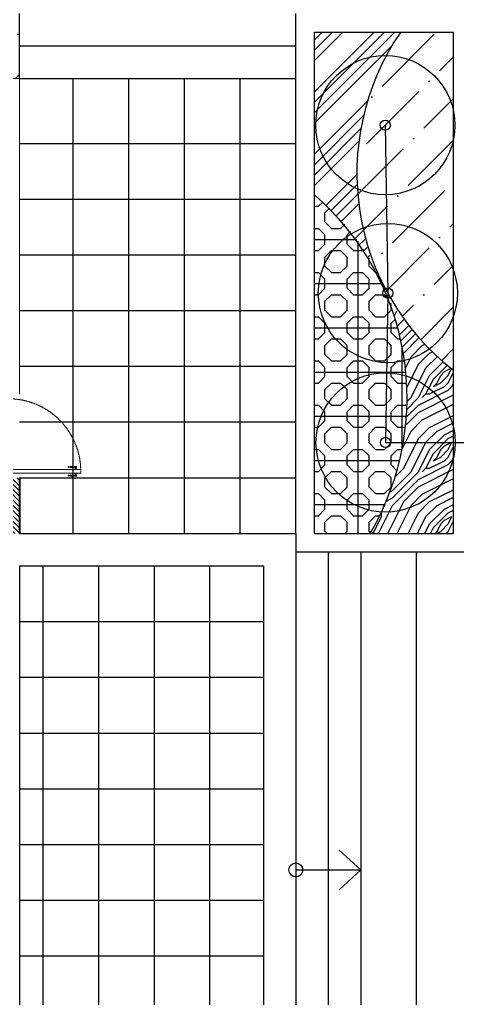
# Model space of a CAD drawing. Extents: x 141531 to 670160, y -200720 to 55914.
# Drawn here: x 521378 to 526100, y -172870 to -162328 of the extents above; entities that cross this region are included whole.
import ezdxf

# ---------------------------------------------------------------- set-up
doc = ezdxf.new("R2010")
doc.units = 0
doc.header["$LTSCALE"] = 1000
doc.header["$MEASUREMENT"] = 0
for name, pattern in [('ACAD_ISO03W100', [30, 12, -18]), ('building$0$c2$0$HIDDEN', [0.375, 0.25, -0.125]), ('DASH', [0.35, 0.25, -0.1])]:
    doc.linetypes.add(name, pattern=pattern)
for name, color, linetype, lineweight in [('01.0墙体线', 7, 'CONTINUOUS', 40), ('01.2墙体填充', 251, 'CONTINUOUS', 5), ('02.1家具粗', 4, 'CONTINUOUS', 25), ('02.3家具细', 9, 'CONTINUOUS', 5), ('08.1窗外线', 2, 'CONTINUOUS', 18), ('09.0门用线', 5, 'CONTINUOUS', 15), ('16.0分割线', 6, 'ACAD_ISO03W100', 13)]:
    doc.layers.add(name, color=color, linetype=linetype, lineweight=lineweight)
for name, color, linetype in [('乔木标注', 10, 'CONTINUOUS'), ('乔木配置', 3, 'CONTINUOUS'), ('填充', 3, 'CONTINUOUS'), ('植物', 3, 'CONTINUOUS'), ('灌木', 86, 'CONTINUOUS'), ('灌木填充', 56, 'CONTINUOUS'), ('设计', 4, 'CONTINUOUS')]:
    doc.layers.add(name, color=color, linetype=linetype)
doc.linetypes.add('ZIGZAG', pattern='A,0.0001,-0.2,[131,ltypeshp.shx,S=0.2,R=0,X=-0.2,Y=0],-0.4,[131,ltypeshp.shx,S=0.2,R=180,X=0.2,Y=0],-0.2', length=0.8001)
pattern_1 = [(45, (0, 0), (168.3798022700467, 617.3926083235043), [793.75, -158.75, 0, -158.75])]

# ---------------------------------------------------------------- blocks, each defined once
blk = doc.blocks.new('A$C501F2513')
at = {"layer": '02.3家具细', "ltscale": 1.4}
for p, q in [((-3.833022503647953, 6.037149595373194), (-3.833022503647953, -7.822850404612836)), ((6.06697749637533, 10.98714959537028), (1.116977496305481, 10.98714959537028)), ((11.01697749632876, 6.037149595373194), (11.01697749632876, -7.822850404612836)), ((11.01697749632876, 4.882149595374358), (23.39197749632876, 4.882149595374358)), ((23.39197749632876, 4.882149595374358), (23.39197749632876, -6.667850404614001)), ((25.8669774964219, 6.532149595397641), (25.04197749635205, 6.532149595397641)), ((29.9919774964219, 15.60714959540928), (25.8669774964219, 6.532149595397641)), ((25.8669774964219, 6.532149595397641), (25.8669774964219, -8.317850404637284)), ((32.46697749639861, 23.85714959540928), (29.9919774964219, 15.60714959540928)), ((29.9919774964219, 15.60714959540928), (29.9919774964219, -17.39285040459072)), ((32.46697749639861, 23.85714959540928), (32.46697749639861, -25.64285040459072)), ((34.1169774964219, 23.85714959540928), (32.46697749639861, 23.85714959540928)), ((34.1169774964219, 23.85714959540928), (34.1169774964219, -25.64285040459072)), ((6.06697749637533, -12.77285040460993), (1.116977496305481, -12.77285040460993)), ((11.01697749632876, -6.667850404614001), (23.39197749632876, -6.667850404614001)), ((25.8669774964219, -8.317850404637284), (25.04197749635205, -8.317850404637284)), ((25.8669774964219, -8.317850404637284), (29.9919774964219, -17.39285040459072)), ((29.9919774964219, -17.39285040459072), (32.46697749639861, -25.64285040459072)), ((32.46697749639861, -25.64285040459072), (34.1169774964219, -25.64285040459072))]:
    blk.add_line(p, q, dxfattribs=at)
for centre, radius, start, end in [((1.116977496305481, 6.037149595373194), 4.95, 90, 180), ((6.06697749637533, 6.037149595373194), 4.95, 0, 90), ((25.04197749635205, 4.882149595374358), 1.65, 90, 180), ((1.116977496305481, -7.822850404612836), 4.95, 180, 270), ((92.42430293106008, -41.41462192455947), 95.69419394001612, 162.5841223383593, 193.2636705393695), ((10.73796826601028, -81.45693154119363), 11.47800403445079, 176.385579439761, 216.2314630481624), ((-55.37558677000925, -72.05166548432317), 55.34356482794254, 350.9748091379519, 9.025190862048088), ((3.591977496515028, -87.31828565352771), 2.305292850564911, 203.5941302076808, 336.4058697923192), ((-3.554013273213059, -81.45693154119363), 11.47800403445079, 323.7685369518376, 3.614420560239009), ((6.06697749637533, -7.822850404612836), 4.95, 270, 0), ((-85.24034793768078, -41.41462192463223), 95.69419393947413, 346.7363294606305, 17.4158776616407), ((62.55954176280648, -72.05166548432317), 55.34356482794254, 170.9748091379519, 189.0251908620481), ((25.04197749635205, -6.667850404614001), 1.65, 180, 270)]:
    blk.add_arc(centre, radius, start, end, dxfattribs=at)
blk = doc.blocks.new('A$C32F74C78')
at = {"layer": '09.0门用线', "ltscale": 0.1}
for p, q in [((-134.4996402742108, 207.8028583745181), (-94.49964027421083, 207.8028583745181)), ((-134.4996402742108, -662.1971416254528), (-134.4996402742108, 207.8028583745181)), ((-94.49964027421083, 207.8028583745181), (-94.49964027421083, -662.1971416254528)), ((-94.49964027421083, -662.1971416254528), (-134.4996402742108, -662.1971416254528))]:
    blk.add_line(p, q, dxfattribs=at)
at = {"layer": '09.0门用线', "linetype": 'ACAD_ISO03W100'}
blk.add_arc((-113.8444560598582, -641.5720808233309), 849.5952031614925, 358.608931599185, 88.69529384086776, dxfattribs=at)
at = {"layer": '02.1家具粗'}
blk.add_blockref('A$C501F2513', (-168.6166177706327, 148.6957087791088), dxfattribs=at)
at = {"layer": '02.1家具粗', "xscale": -1}
blk.add_blockref('A$C501F2513', (-60.38266277778894, 148.6957087791088), dxfattribs=at)
blk = doc.blocks.new('A$C2BA031D6')
at = {"layer": '09.0门用线'}
for points in [[(-684.37963678292, -543.1986348083883), (-634.37963678292, -543.1986348083883), (-634.37963678292, -483.1986348083883), (-684.37963678292, -483.1986348083883)], [(215.62036321708, -543.1986348083883), (165.62036321708, -543.1986348083883), (165.62036321708, -483.1986348083883), (215.62036321708, -483.1986348083883)]]:
    blk.add_lwpolyline(points, close=True, dxfattribs=at)
at = {"layer": '02.1家具粗', "xscale": 0.9195402299519628, "yscale": 0.9195402298792033, "zscale": 0.9195402298850573}
blk.add_blockref('A$C32F74C78', (-510.7018066424644, 115.7182770278305), dxfattribs=at)
blk = doc.blocks.new('sssss')
at = {"layer": '01.2墙体填充'}
h = blk.add_hatch(dxfattribs=at)
h.set_pattern_fill('ANSI31,_O', color=256, scale=400, angle=90)
h.set_pattern_definition([(135, (127373.1717902033, -602921.3055193122), (-28.2842712474619, -28.2842712474619), [])])
h.paths.add_polyline_path([(6742.846890380954, 5559.961393872421), (7022.846890381072, 5559.961393872421), (7022.846890380955, 6159.961393844482), (6742.846890380954, 6159.961393844482)])
at = {"layer": '01.0墙体线'}
blk.add_line((7022.846890380955, 6159.961393844482), (7022.846890381072, 5559.961393872189), dxfattribs=at)
at = {"layer": '08.1窗外线'}
blk.add_lwpolyline([(4342.846890381072, 8779.96139381631), (4342.846890381072, 10459.96139381643), (7022.84689044347, 10459.96139381654), (7022.846890398068, 7059.961393844482)], dxfattribs=at)
at = {"layer": '16.0分割线', "linetype": 'building$0$c2$0$HIDDEN', "ltscale": 0.6}
blk.add_lwpolyline([(7022.846890381072, 5019.961393872421), (7022.846890381072, -1620.038606183691), (5962.846890381072, -1620.038606183691)], dxfattribs=at)
at = {"layer": '02.1家具粗', "xscale": -1, "rotation": 270}
blk.add_blockref('A$C2BA031D6', (7376.045525189373, 6844.341030627402), dxfattribs=at)
blk = doc.blocks.new('zzz')
at = {"layer": '植物', "color": 3}
for radius in [3000, 219.7252399017488]:
    blk.add_circle((0, 0), radius, dxfattribs=at)

msp = doc.modelspace()

# ---------------------------------------------------------------- hatches: boundary and pattern name
at = {"layer": '植物'}
h = msp.add_hatch(dxfattribs=at)
h.set_pattern_fill('GRASS', color=8, scale=150, style=0)
h.set_pattern_definition([(90, (0, 0), (-299.3386424999999, 299.3386425), [79.374198, -519.303045]), (45, (0, 0), (-299.3388465244531, 299.3388465244531), [79.374198, -343.954845]), (135, (0, 0), (-299.3388465244531, -299.3388465244531), [79.374198, -343.954845])])
edge = h.paths.add_edge_path()
edge.add_line((529877.7224626108, -176341.4382966139), (529877.7224626108, -177980.2561468896))
edge.add_line((529877.7224626108, -177980.2561468896), (529877.7224626108, -179861.8264880377))
edge.add_arc((528664.0483636793, -184365.5145301236), 4664.355346545197, 74.91795780203441, 141.3925539093199)
edge.add_arc((522838.9667078115, -179625.1567662766), 2846.336936240639, 258.1699049668415, 319.9921740662912, ccw=False)
edge.add_arc((522839.8219525127, -179621.0736560449), 2850.508654431459, 178.3096170879994, 258.1699049668407, ccw=False)
edge.add_line((519990.5537667215, -179536.9880185868), (525277.7224626741, -179541.4382965857))
edge.add_line((525277.7224626741, -179541.4382965857), (525277.7224626745, -175041.4382965859))
edge.add_line((525277.7224626745, -175041.4382965859), (524357.7224626122, -175041.4382965859))
edge.add_line((524357.7224626122, -175041.4382965859), (524357.722462612, -174761.4382965859))
edge.add_line((524357.722462612, -174761.4382965859), (526857.7224626114, -174761.4382965861))
edge.add_line((526857.7224626114, -174761.4382965861), (526857.7224626117, -167861.4382965301))
edge.add_line((526857.7224626117, -167861.4382965301), (526257.7224626114, -167861.4382965301))
edge.add_line((526257.7224626114, -167861.4382965301), (526257.7224626116, -161061.4382965856))
edge.add_line((526257.7224626116, -161061.4382965856), (525664.3066121985, -160995.7976417362))
edge.add_arc((528900.2740445666, -161359.3821866411), 3256.32905963764, 80.71353638193062, 173.5892876465578, ccw=False)
edge.add_arc((530208.8769035366, -161920.7441775264), 3855.38741857956, 2.6147972675971687e-12, 101.71977996737388, ccw=False)
edge.add_arc((537564.4509100957, -163081.2908783881), 3687.570310591164, 161.6561775590451, 248.9458454657486)
edge.add_line((536239.6905895713, -166522.6837488285), (536609.7168895401, -166812.034855111))
edge.add_line((536609.7168895401, -166812.034855111), (536801.4873167855, -167894.1082056122))
edge.add_line((536801.4873167855, -167894.1082056122), (537332.4837742855, -169015.2090889972))
edge.add_line((537332.4837742855, -169015.2090889972), (537274.333060214, -170894.097817163))
edge.add_line((537274.333060214, -170894.097817163), (537573.9600523558, -171570.7287626891))
edge.add_line((537573.9600523558, -171570.7287626891), (538335.5498742068, -172468.861608515))
edge.add_line((538335.5498742068, -172468.861608515), (538534.5015709653, -173213.1559205071))
edge.add_line((538534.5015709653, -173213.1559205071), (537502.1804232171, -174775.2310317635))
edge.add_line((537502.1804232171, -174775.2310317635), (536860.4145328017, -176341.4382966139))
edge.add_line((536860.4145328017, -176341.4382966139), (529877.7224626108, -176341.4382966139))
edge.add_line((529877.7224626108, -176341.4382966139), (529877.7224626108, -179861.8264880377))
edge.add_line((529877.7224626108, -179861.8264880377), (529877.7224626108, -176341.4382966139))
h.paths.add_polyline_path([(525418.1195121993, -178928.4017747609), (525327.7224626744, -178756.8117390911), (525327.7224626744, -178428.4017747609), (525545.9551414195, -178406.0220916133), (525727.7224626744, -178809.68572892)], flags=16)
h.paths.add_polyline_path([(525778.4808638868, -178716.6768823628), (526126.3266978818, -178762.4588171549), (526238.7574552827, -178351.090322403), (526064.6928678451, -178100.8061766446), (525633.491104281, -178359.2950023293)], flags=16)
h.paths.add_polyline_path([(526498.2305120719, -178806.9039977642), (526249.0155473357, -178627.9266109852), (526378.213644905, -178188.3871497301), (526871.3610543751, -178254.8247422171), (526694.1602371631, -178658.4883795239)], flags=16)
h.paths.add_polyline_path([(526887.5761961384, -178502.5370708672), (526715.9850775318, -178923.9839743403), (526986.0093616658, -179171.7448314857), (527327.7224626744, -178928.4017747609), (527289.6744390002, -178530.9440346587)], flags=16)
h.paths.add_polyline_path([(527425.3158500113, -178918.5639686866), (527773.1616840063, -178964.3459034786), (527885.5924414074, -178552.9774087268), (527711.5278539696, -178302.6932629684), (527430.9923192543, -178537.2014129195)], flags=16)
h.paths.add_polyline_path([(528045.2640480757, -178621.9353262922), (527817.1834266549, -178283.6074470565), (527925.2471809088, -178003.4184782581), (528418.3945903789, -178069.8560707451), (528241.1937731669, -178473.5197080519)], flags=16)
h.paths.add_polyline_path([(528301.092430512, -178502.5370708672), (528129.5013119054, -178923.9839743403), (528657.1494770298, -179171.7448314857), (528784.6463121921, -178646.9468876264), (528535.0780574109, -178423.3216851161)], flags=16)
h.paths.add_polyline_path([(528878.9386107197, -178918.5639686866), (529226.7844447148, -178964.3459034786), (529339.2152021157, -178552.9774087268), (529165.150614678, -178302.6932629684), (528884.6150799628, -178537.2014129195)], flags=16)
h.paths.add_polyline_path([(529498.8868087841, -178621.9353262922), (529270.8061873633, -178283.6074470565), (529378.8699416172, -178003.4184782581), (529821.4410542876, -178063.0423527132), (529811.1142145953, -178522.1708913674)], flags=16)
h.paths.add_polyline_path([(521627.8946772941, -179707.0122689554), (521783.8749720569, -179601.8595909104), (522246.4115253283, -179586.9954017885), (522179.9739328412, -180080.1428112585), (521776.3102955344, -179902.9419940465)], flags=16)
h.paths.add_polyline_path([(521747.2929327191, -179962.8406513916), (521325.8460292461, -179791.2495327851), (521078.0851721006, -180061.273816919), (521431.0256463295, -180466.4837852439), (521728.5194314794, -180228.5780218568)], flags=16)
h.paths.add_polyline_path([(521331.2660348999, -180500.5803052646), (521285.4841001078, -180848.4261392596), (521696.8525948597, -180960.8568966606), (521947.136740618, -180786.7923092229), (521712.6285906668, -180506.2567745076)], flags=16)
h.paths.add_polyline_path([(521627.8946772941, -181120.5285033289), (521966.2225565299, -180892.4478819082), (522246.4115253283, -181000.5116361621), (522179.9739328412, -181493.6590456321), (521776.3102955344, -181316.4582284201)], flags=16)
h.paths.add_polyline_path([(521747.2929327191, -181376.3568857652), (521325.8460292461, -181204.7657671586), (521078.0851721006, -181732.4139322831), (521602.8831159599, -181859.9107674454), (521826.5083184703, -181610.3425126642)], flags=16)
h.paths.add_polyline_path([(521331.2660348999, -181954.203065973), (521285.4841001078, -182302.048899968), (521696.8525948597, -182414.479657369), (521947.136740618, -182240.4150699313), (521712.6285906668, -181959.879535216)], flags=16)
at = {"layer": '灌木填充', "ltscale": 0.3}
h = msp.add_hatch(dxfattribs=at)
h.set_pattern_fill('ANSI36', color=56, scale=200, style=0)
h.set_pattern_definition(pattern_1)
edge = h.paths.add_edge_path()
edge.add_arc((519903.6932409431, -163542.5045822855), 1338.657367127617, 122.60831372608541, 154.2740928473957, ccw=False)
edge.add_arc((521871.9277405649, -172158.2684806243), 10107.82962554282, 92.80249782802429, 105.43193798273111, ccw=False)
edge.add_line((521377.7224626746, -162062.5277508757), (521377.7224626745, -162961.4382965856))
edge.add_line((521377.7224626745, -162961.4382965856), (518697.7224626121, -162961.4382965858))
h = msp.add_hatch(dxfattribs=at)
h.set_pattern_fill('ANSI34', color=56, scale=50, style=0)
h.set_pattern_definition([(45, (0, 0), (-336.7596045400933, 336.7596045400933), []), (45, (112.25325, 0), (-336.7596045400933, 336.7596045400933), []), (45, (224.5065, 0), (-336.7596045400933, 336.7596045400933), []), (45, (336.76, 0), (-336.7596045400933, 336.7596045400933), [])])
edge = h.paths.add_edge_path()
edge.add_arc((522666.7690224462, -166401.0541549376), 2889.543008734946, 28.35188476219281, 49.12487254760242, ccw=False)
edge.add_arc((527788.2322105058, -164009.6283692555), 2772.656193740006, 146.0563039798589, 201.5675847017515, ccw=False)
edge.add_line((525488.0735491149, -162461.4382965857), (524557.7224626117, -162461.4382965857))
edge.add_line((524557.7224626117, -162461.4382965857), (524557.7224626117, -164216.1619639004))
h = msp.add_hatch(dxfattribs=at)
h.set_pattern_fill('ANSI36', color=56, scale=200, style=0)
h.set_pattern_definition(pattern_1)
edge = h.paths.add_edge_path()
edge.add_arc((527696.9398812882, -163981.2551166468), 2681.218685588619, 145.4699723590657, 232.3113507832422)
edge.add_line((526057.7224626115, -166103.023222321), (526057.7224626119, -162461.4382965857))
edge.add_line((526057.7224626119, -162461.4382965857), (525488.0735491149, -162461.4382965857))
h = msp.add_hatch(dxfattribs=at)
h.set_pattern_fill('DECOTILE', color=56, scale=700, style=0, pattern_type=2)
h.set_pattern_definition([(0, (0, 0), (0, 476.0000000000001), [476.0000000000001, 0]), (90, (0, 0), (-476.0000000000001, 2.914659381970701e-14), [476.0000000000001, 0]), (0, (189, 119), (0, 476.0000000000001), [98.00000000000001, -140, 98.00000000000001, -140]), (0, (189, 357), (0, 476.0000000000001), [98.00000000000001, -140, 98.00000000000001, -140]), (90, (119, 189), (-476.0000000000001, 2.914659381970701e-14), [98.00000000000001, -140, 98.00000000000001, -140]), (90, (357, 189), (-476.0000000000001, 2.914659381970701e-14), [98.00000000000001, -140, 98.00000000000001, -140]), (45, (287, 119), (-237.9999999966082, 237.9999999966083), [98.99494933999999, -237.5878785]), (45, (119, 287), (-237.9999999966082, 237.9999999966083), [98.99494933999999, -237.5878785]), (135, (189, 119), (-237.9999999966083, -237.9999999966082), [98.99494933999999, -237.5878785]), (135, (357, 287), (-237.9999999966083, -237.9999999966082), [98.99494933999999, -237.5878785])])
edge = h.paths.add_edge_path()
edge.add_arc((522666.7690224477, -166401.0541549371), 2889.543008733286, 329.6418819182032, 375.4938162037678)
edge.add_arc((522901.9051948851, -166252.3535576122), 2624.463188997719, 13.73646529610443, 50.88222345526161)
edge.add_line((524557.7224626117, -164216.1619639005), (524557.7224626119, -167861.43829653))
edge.add_line((524557.7224626119, -167861.43829653), (525160.1075390361, -167861.43829653))
h = msp.add_hatch(dxfattribs=at)
h.set_pattern_fill('WOODFACE', color=56, scale=800, style=0, pattern_type=2)
h.set_pattern_definition([(0, (160, 40), (800, 800), [40, -760]), (90, (480, 320), (-799.9999999999999, 800), [80, -720]), (45, (320, 240), (8.881784197001252e-14, 800.0000000152198), [56.56, -169.68, 56.56, -113.12, 396, -339.4508498399999]), (45, (120, 0), (8.881784197001252e-14, 800.0000000152198), [56.568, -113.136, 56.568, -905.0988496]), (45, (400, 80), (8.881784197001252e-14, 800.0000000152198), [56.568, -1074.8028496]), (45, (480, 40), (8.881784197001252e-14, 800.0000000152198), [56.568, -1074.8028496]), (45, (360, 120), (8.881784197001252e-14, 800.0000000152198), [56.568, -1074.8028496]), (45, (320, 160), (8.881784197001252e-14, 800.0000000152198), [113.136, -1018.2348496]), (45, (520, 760), (8.881784197001252e-14, 800.0000000152198), [113.136, -1018.2348496]), (45, (240, 200), (8.881784197001252e-14, 800.0000000152198), [226.272, -905.0988496]), (45, (200, 240), (8.881784197001252e-14, 800.0000000152198), [226.272, -905.0988496]), (45, (720, 480), (8.881784197001252e-14, 800.0000000152198), [226.272, -905.0988496]), (45, (160, 320), (8.881784197001252e-14, 800.0000000152198), [169.7056, -961.6652496]), (45, (0, 440.0000000000001), (8.881784197001252e-14, 800.0000000152198), [169.7056, -961.6652496]), (45, (80, 360), (8.881784197001252e-14, 800.0000000152198), [169.7056, -961.6652496]), (45, (600, 600), (8.881784197001252e-14, 800.0000000152198), [282.84272, -848.5281296]), (45, (520, 640), (8.881784197001252e-14, 800.0000000152198), [282.84272, -848.5281296]), (45, (600, 440.0000000000001), (8.881784197001252e-14, 800.0000000152198), [395.9797968, -735.3910520000001]), (26.5650512, (240, 120), (800.0000000000753, 3.200515852341823e-07), [89.442712, -1699.411664]), (26.5650512, (400, 360), (800.0000000000753, 3.200515852341823e-07), [89.442712, -1699.411664]), (26.5650512, (360, 280), (800.0000000000753, 3.200515852341823e-07), [89.442712, -1699.411664]), (26.5650512, (200, 40), (800.0000000000753, 3.200515852341823e-07), [178.88544, -1609.9689416]), (26.5650512, (360, 400), (800.0000000000753, 3.200515852341823e-07), [268.3281568, -1520.5262248]), (26.5650512, (280, 440.0000000000001), (800.0000000000753, 3.200515852341823e-07), [357.770876, -1431.0835056]), (26.5650512, (200, 480), (800.0000000000753, 3.200515852341823e-07), [357.770876, -1431.0835056]), (26.5650512, (80, 720), (800.0000000000753, 3.200515852341823e-07), [357.770876, -1431.0835056]), (26.5650512, (80, 640), (800.0000000000753, 3.200515852341823e-07), [447.2136, -1341.6407816]), (26.5650512, (120, 560), (800.0000000000753, 3.200515852341823e-07), [447.2136, -1341.6407816]), (63.43494882, (400, 240), (4.07989197981351e-08, 800.0000000000751), [89.442712, -1699.411664]), (63.43494882, (280, 160), (4.07989197981351e-08, 800.0000000000751), [89.442712, -1699.411664]), (63.43494882, (160, 40), (4.07989197981351e-08, 800.0000000000751), [178.88544, -1609.9689416]), (63.43494882, (400, 160), (4.07989197981351e-08, 800.0000000000751), [178.88544, -1609.9689416]), (63.43494882, (80, 0), (4.07989197981351e-08, 800.0000000000751), [268.3281568, -1520.5262248]), (63.43494882, (0, 0), (4.07989197981351e-08, 800.0000000000751), [357.770876, -1431.0835056]), (63.43494882, (720, 40), (4.07989197981351e-08, 800.0000000000751), [357.770876, -1431.0835056]), (63.43494882, (440.0000000000001, 120), (4.07989197981351e-08, 800.0000000000751), [357.770876, -1431.0835056]), (63.43494882, (600, 40), (4.07989197981351e-08, 800.0000000000751), [447.2136, -1341.6407816]), (63.43494882, (520, 80), (4.07989197981351e-08, 800.0000000000751), [447.2136, -1341.6407816])])
edge = h.paths.add_edge_path()
edge.add_arc((522666.7690224466, -166401.054154937), 2889.543008734248, 329.6418819182117, 382.0506556672472)
edge.add_arc((528098.4747527245, -163537.9719282828), 3277.828252158577, 212.8550342943624, 231.4942768674113)
edge.add_line((526057.7224626115, -166103.023222321), (526057.7224626115, -167861.43829653))
edge.add_line((526057.7224626115, -167861.43829653), (525160.1075390361, -167861.43829653))

# ---------------------------------------------------------------- linework, layer by layer
at = {"layer": '乔木标注', "ltscale": 0.3}
msp.add_lwpolyline([(525321.9950098731, -163464.4200745118), (525349.6823325086, -165273.0734658466), (525324.7187335329, -166881.9174701694), (527241.2298242276, -166881.9174701694)], dxfattribs=at)
at = {"layer": '填充', "color": 8}
for p, q in [((521377.7224626745, -162961.4382965856), (524357.7224626119, -162961.4382965857)), ((521957.7224626119, -167861.4382965301), (521957.722462612, -162961.4382965856)), ((522557.7224626119, -167861.43829653), (522557.7224626116, -162961.4382965856)), ((523157.722462612, -167861.43829653), (523157.7224626119, -162961.4382965856)), ((523157.7224626119, -167861.43829653), (523157.7224626117, -162961.4382965856)), ((523757.7224626119, -167861.43829653), (523757.7224626117, -162961.4382965856)), ((521377.7224626746, -163661.43829653), (524357.722462612, -163661.43829653)), ((521377.7224626746, -164261.43829653), (524357.722462612, -164261.43829653)), ((521377.7224626746, -164861.43829653), (524357.722462612, -164861.43829653)), ((521377.7224626745, -165461.43829653), (524357.7224626119, -165461.4382965301)), ((521377.7224626745, -166061.43829653), (524357.7224626119, -166061.43829653)), ((521377.7224626745, -166661.43829653), (524357.722462612, -166661.4382965301)), ((521377.7224626745, -167261.43829653), (524357.722462612, -167261.4382965301)), ((521377.7224626745, -167861.43829653), (523177.7224626745, -167861.43829653)), ((525657.7224626123, -174761.438296586), (525657.7224626121, -168061.4382965301)), ((521377.7224626745, -168211.43829653), (521377.7224626745, -174761.4382965859)), ((521377.7224626121, -168211.43829653), (524007.7224626121, -168211.43829653)), ((521627.7224626745, -168211.43829653), (521627.7224626745, -174761.4382965859)), ((522227.7224626745, -168211.43829653), (522227.7224626745, -174761.4382965859)), ((522827.7224626745, -168211.43829653), (522827.7224626745, -174761.4382965859)), ((523427.7224626745, -168211.43829653), (523427.7224626745, -174761.4382965859)), ((524007.722462612, -168211.43829653), (524007.722462612, -174761.4382965859)), ((521377.7224626121, -168811.43829653), (524007.7224626121, -168811.43829653)), ((521377.7224626121, -169411.43829653), (524007.7224626121, -169411.43829653)), ((521377.7224626121, -170011.43829653), (524007.7224626121, -170011.43829653)), ((521377.7224626121, -170611.43829653), (524007.7224626121, -170611.43829653)), ((521377.7224626121, -171211.43829653), (524007.7224626121, -171211.43829653)), ((521377.7224626121, -171811.43829653), (524007.7224626121, -171811.43829653)), ((521377.7224626121, -172411.43829653), (524007.7224626121, -172411.43829653))]:
    msp.add_line(p, q, dxfattribs=at)
at = {"layer": '植物'}
for points in [[(524357.722462612, -171486.1276428827), (525057.7224626119, -171486.1276428827), (524824.2226036686, -171273.4640876941)], [(524357.722462612, -171486.1276428827), (525057.7224626119, -171486.1276428827), (524824.2226036686, -171698.7911980717)]]:
    msp.add_lwpolyline(points, dxfattribs=at)
msp.add_circle((524357.722462612, -171486.1276428827), 75.147832474642, dxfattribs=at)
at = {"layer": '灌木', "linetype": 'ZIGZAG', "ltscale": 0.2}
for points in [[(525488.0735491149, -162461.4382965857, 0.3981574867181016), (526057.7224626115, -166103.023222321, 10.07421562423183)], [(525160.1075390361, -167861.43829653, 0.3614176008337227), (524557.7224626117, -164216.1619639004, 6.326558335970009)]]:
    msp.add_lwpolyline(points, format="xyb", dxfattribs=at)
at = {"layer": '设计'}
for p, q in [((521377.7224626748, -162961.4382965857), (521377.7224626746, -162261.4382965857)), ((524357.722462612, -167861.43829653), (524357.7224626119, -162261.4382965856)), ((524557.7224626117, -162461.4382965856), (526057.7224626115, -162461.4382965857)), ((524557.7224626119, -167861.43829653), (524557.7224626117, -162461.4382965856)), ((526057.7224626115, -167861.43829653), (526057.7224626115, -162461.4382965857)), ((521377.7224626745, -162611.4382965856), (524357.7224626119, -162611.4382965856)), ((521377.7224626121, -167861.43829653), (524357.722462612, -167861.4382965301)), ((524357.722462612, -167861.43829653), (524357.722462612, -174761.4382965859)), ((524557.7224626119, -167861.43829653), (526057.7224626115, -167861.43829653)), ((524357.722462612, -168061.4382965301), (526257.7224626113, -168061.43829653)), ((524707.722462612, -168061.4382965301), (524707.722462612, -174761.4382965859)), ((525057.722462612, -168061.4382965301), (525057.722462612, -174761.4382965859))]:
    msp.add_line(p, q, dxfattribs=at)
msp.add_lwpolyline([(521377.7224626746, -162062.5277508757, 0.08195319181244821), (518160.354386174, -162756.5429488946, -0.1453994379202591), (512460.3568659831, -162958.7743866965, 0.1004018863055641), (506437.7224626121, -162644.0239016366)], format="xyb", dxfattribs=at)
at = {"layer": '设计', "color": 8, "linetype": 'DASH', "ltscale": 5}
for points, knots in [([(518532.0985673066, -138382.6029349821), (519922.599560215, -139647.978719704), (522218.1770400984, -142098.365490504), (526534.5132396674, -145494.3985947003), (530191.9034101074, -151288.3730970176), (532429.553163984, -160240.9229980279), (538355.3232171569, -170627.9127124892), (537545.0430834978, -181631.335045856), (531481.6816712706, -186128.7862177588), (530388.279810565, -188465.4438708251), (529742.4880977932, -189633.0498993053)], [10519.24050066511, 10519.24050066511, 10519.24050066511, 10519.24050066511, 15233.80568850645, 23786.57388235932, 31408.33982812096, 43717.15988067852, 52424.81217799199, 56635.29981636337, 64899.0250284684, 66029.95021911681, 66029.95021911681, 66029.95021911681, 66029.95021911681]), ([(520741.9309672173, -138382.6029349821), (522040.5792941715, -139566.3135203691), (523977.3330862297, -141838.7152524501), (527923.1538980172, -145663.1157231542), (531489.1318862688, -152124.6660624085), (532622.5092055234, -158265.48858724), (537574.055582434, -167353.6554837982), (539871.4247022787, -177652.3898133918), (535294.805938535, -184066.9044850304), (532265.205495831, -187188.2408206737), (531418.1139923335, -189633.0498993053)], [7299.777214802035, 7299.777214802035, 7299.777214802035, 7299.777214802035, 8891.864011155534, 16830.19716021979, 25537.71642533509, 34523.96493365274, 44911.69566198457, 53674.55198598227, 61929.54256165469, 65567.3112476816, 65567.3112476816, 65567.3112476816, 65567.3112476816]), ([(522617.7960612911, -138382.6029349821), (524516.070594295, -140411.9073998092), (527298.3702504529, -143179.1085718166), (532032.2469743484, -151337.3488304121), (534393.508380469, -160423.6135213705), (539203.68885879, -169585.045061258), (540415.091463364, -178419.7159307896), (534849.0009965751, -185227.3559719514), (533252.479613971, -187950.814123259), (532921.3785433895, -189633.0498993053)], [6603.022432936101, 6603.022432936101, 6603.022432936101, 6603.022432936101, 10081.75551918607, 20489.86870810644, 37401.79881784219, 47592.05071683239, 55994.31395447532, 61853.85173608582, 64036.75357245794, 64036.75357245794, 64036.75357245794, 64036.75357245794])]:
    msp.add_open_spline(points, degree=3, knots=knots, dxfattribs=at)

# ---------------------------------------------------------------- block references
at = {"layer": '乔木配置', "xscale": 0.25, "yscale": 0.250000000003638, "zscale": 0.25}
for p in [(525321.9950098731, -163464.4200745118), (525349.6823325086, -165273.0734658466), (525324.7187335329, -166881.9174701694)]:
    msp.add_blockref('zzz', p, dxfattribs=at)
at = {"layer": '设计'}
msp.add_blockref('sssss', (514354.875572231, -173421.3996904022), dxfattribs=at)

doc.saveas('drawing.dxf')
